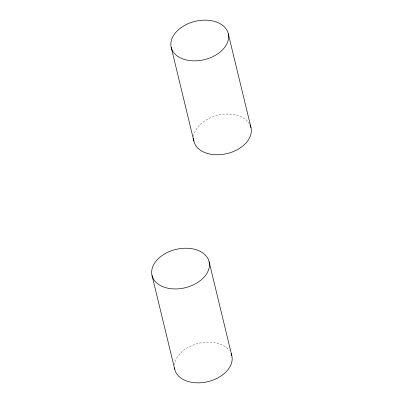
<?xml version="1.0" encoding="UTF-8"?>
<svg xmlns="http://www.w3.org/2000/svg" width="403" height="403" viewBox="0 0 403 403"><rect width="100%" height="100%" fill="white"/><g stroke="black" fill="none" stroke-linecap="round" stroke-linejoin="round"><path stroke-width="0.3" stroke-dasharray="2.02 1.51" d="M174.423 365.042A29.343 19.712 -13.6 0 1 197.782 343.547A29.343 19.712 -13.6 0 1 229.403 350.565M193.647 136.491A29.343 19.712 -13.6 0 1 218.315 115.142A29.343 19.712 -13.6 0 1 249.392 123.706"/><path stroke-width="0.6" d="M228.274 33.721A29.343 19.712 -13.6 0 1 189.324 60.531A29.343 19.712 -13.6 0 1 181.582 27.278A29.343 19.712 -13.6 0 1 228.274 33.721L250.993 127.63M171.179 47.302L193.898 141.211M209.102 261.789A29.343 19.712 -13.6 0 1 170.152 288.603A29.343 19.712 -13.6 0 1 162.404 255.351A29.343 19.712 -13.6 0 1 209.102 261.789L231.821 355.698M152.007 275.37L174.726 369.279M231.09 353.466A29.343 19.712 -13.6 0 1 208.422 381.52A29.343 19.712 -13.6 0 1 174.479 367.894M250.067 124.965A29.343 19.712 -13.6 0 1 226.919 153.619A29.343 19.712 -13.6 0 1 193.551 138.41"/></g></svg>
